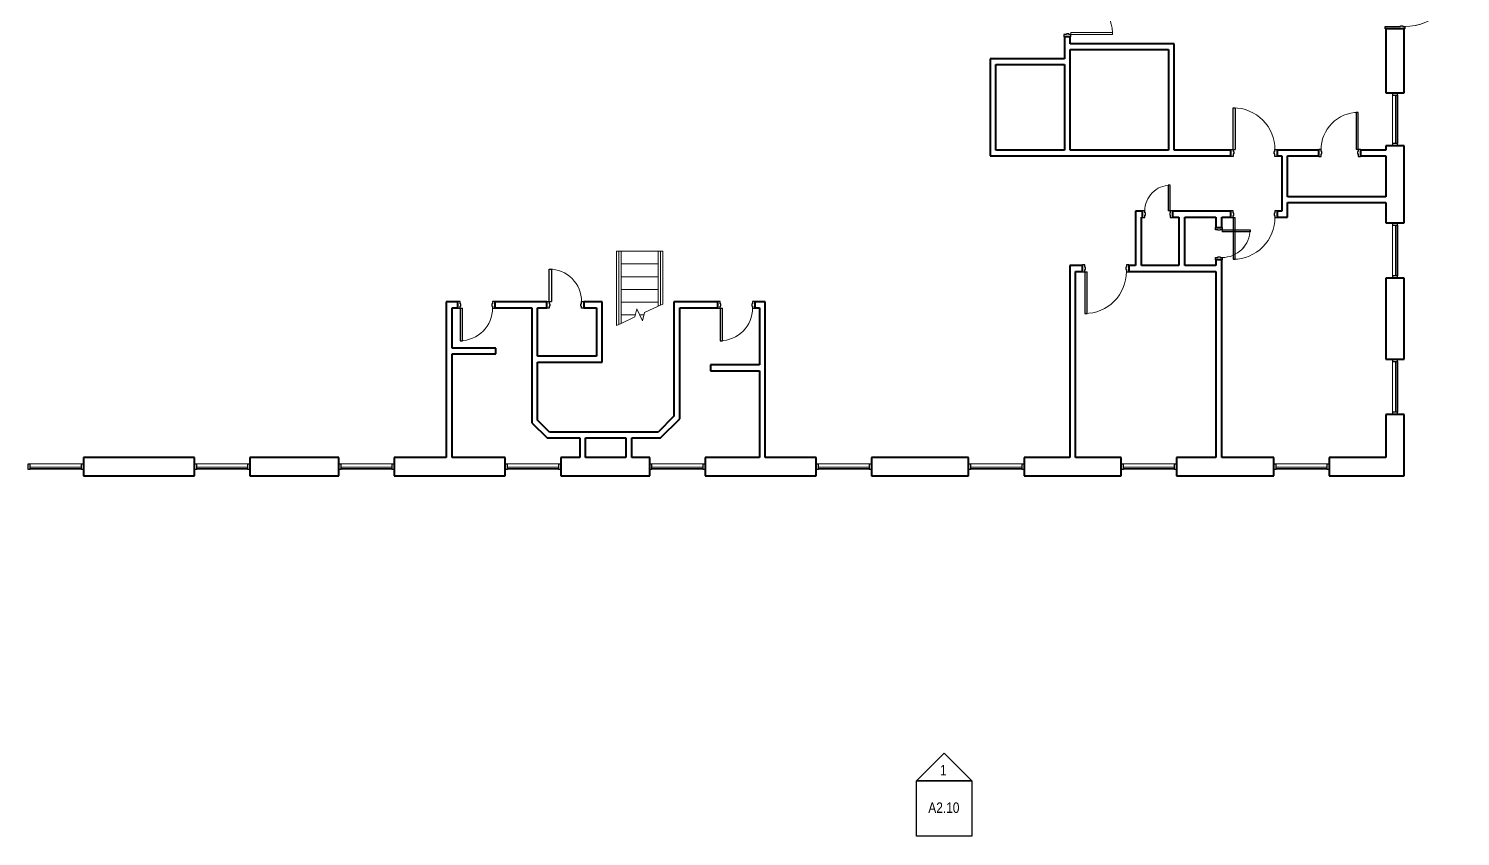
# Model space of a CAD drawing. Header units: inches. Extents: x -853 to 1113, y -1455 to 118.
# Drawn here: x -126 to 1113, y -1455 to -756 of the extents above; entities that cross this region are included whole.
import ezdxf

# ---------------------------------------------------------------- set-up
doc = ezdxf.new("R2010")
doc.units = ezdxf.units.IN
doc.header["$MEASUREMENT"] = 0
for name, color, linetype, lineweight in [('A-DOOR', 31, 'Continuous', 15), ('A-DOOR-FRAM', 31, 'Continuous', 25), ('A-FLOR-HRAL', 11, 'Continuous', 9), ('A-GLAZ-CURT', 52, 'Continuous', 9), ('A-GLAZ-CWMG', 51, 'Continuous', 9), ('A-WALL', 113, 'Continuous', 15), ('G-ANNO-SYMB', 111, 'Continuous', 9), ('I-WALL', 2, 'Continuous', 15), ('S-STRS', 31, 'Continuous', 9), ('S-STRS-MBND', 31, 'Continuous', 9)]:
    doc.layers.add(name, color=color, linetype=linetype, lineweight=lineweight)
doc.styles.add('Arial Narrow', font='ARIALN.TTF', dxfattribs={"height": 9})

# ---------------------------------------------------------------- blocks, each defined once
blk = doc.blocks.new('Door-Single_CE_ - HM Door-2_ HM Frame-5188847-LEVEL 1 - Map Export')
at = {"layer": 'A-DOOR'}
for p, q in [((10.25, -27), (10.25, -3)), ((10.25, -3), (12, -3)), ((12, -3), (12, -27)), ((12, -27), (10.25, -27))]:
    blk.add_line(p, q, dxfattribs=at)
at = {"layer": 'A-DOOR', "lineweight": 25}
for p, q in [((10.25, -27), (10.25, -3)), ((12, -3), (10.25, -3)), ((12, -3), (12, -27)), ((12, -27), (10.25, -27))]:
    blk.add_line(p, q, dxfattribs=at)
at = {"layer": 'A-DOOR', "lineweight": 9}
for start in [179.38763, 179.38763, 179.5, 179.5]:
    blk.add_arc((12, -3), 24, start, 270, dxfattribs=at)
at = {"layer": 'A-DOOR-FRAM'}
for p, q in [((-14, 3), (-12, 3)), ((-14, -3), (-14, 3)), ((-12, 3), (-12, 0.75)), ((-12, 0.75), (-11.5, 0.75)), ((-11.5, 0.75), (-11.5, -1.25)), ((11.5, 0.75), (12, 0.75)), ((11.5, -1.25), (11.5, 0.75)), ((12, 3), (14, 3)), ((12, 0.75), (12, 3)), ((14, 3), (14, -3)), ((-12, -3), (-14, -3)), ((-12, -1.25), (-12, -3)), ((-11.5, -1.25), (-12, -1.25)), ((12, -1.25), (11.5, -1.25)), ((12, -3), (12, -1.25)), ((14, -3), (12, -3))]:
    blk.add_line(p, q, dxfattribs=at)
blk = doc.blocks.new('Door-Single_CE_ - HM Door-2_ HM Frame-5188851-LEVEL 1 - Map Export')
at = {"layer": 'A-DOOR'}
for p, q in [((18, 39), (16.25, 39)), ((16.25, 39), (16.25, 3)), ((18, 3), (18, 39)), ((16.25, 3), (18, 3))]:
    blk.add_line(p, q, dxfattribs=at)
at = {"layer": 'A-DOOR', "lineweight": 25}
for p, q in [((18, 39), (16.25, 39)), ((16.25, 39), (16.25, 3)), ((18, 3), (18, 39)), ((18, 3), (16.25, 3))]:
    blk.add_line(p, q, dxfattribs=at)
at = {"layer": 'A-DOOR', "lineweight": 9}
blk.add_arc((18, 3), 36, 90, 180.5, dxfattribs=at)
blk.add_arc((18, 3), 36, 90, 180.5, dxfattribs=at)
blk.add_arc((18, 3), 36, 90, 180.5, dxfattribs=at)
blk.add_arc((18, 3), 36, 90, 180.5, dxfattribs=at)
at = {"layer": 'A-DOOR-FRAM'}
for p, q in [((-18, 3), (-20, 3)), ((-20, 3), (-20, -3)), ((-18, 1.25), (-18, 3)), ((-17.5, 1.25), (-18, 1.25)), ((-17.5, -0.75), (-17.5, 1.25)), ((18, 1.25), (17.5, 1.25)), ((17.5, 1.25), (17.5, -0.75)), ((20, 3), (18, 3)), ((18, 3), (18, 1.25)), ((20, -3), (20, 3)), ((-20, -3), (-18, -3)), ((-18, -3), (-18, -0.75)), ((-18, -0.75), (-17.5, -0.75)), ((17.5, -0.75), (18, -0.75)), ((18, -0.75), (18, -3)), ((18, -3), (20, -3))]:
    blk.add_line(p, q, dxfattribs=at)
blk = doc.blocks.new('Door-Single_CE_ - WD Door-2_ HM Frame-5188887-LEVEL 1 - Map Export')
at = {"layer": 'A-DOOR'}
for p, q in [((14, 31), (12, 31)), ((12, 31), (12, 3)), ((14, 3), (14, 31)), ((12, 3), (14, 3))]:
    blk.add_line(p, q, dxfattribs=at)
at = {"layer": 'A-DOOR', "lineweight": 25}
for p, q in [((14, 31), (12, 31)), ((12, 31), (12, 3)), ((14, 3), (14, 31)), ((14, 3), (12, 3))]:
    blk.add_line(p, q, dxfattribs=at)
at = {"layer": 'A-DOOR', "lineweight": 9}
for end in [180.5, 180.5, 180.5669, 180.5669]:
    blk.add_arc((14, 3), 28, 90, end, dxfattribs=at)
at = {"layer": 'A-DOOR-FRAM'}
for p, q in [((-14, 3), (-16, 3)), ((-16, 3), (-16, -3)), ((-14, 1), (-14, 3)), ((-13.5, 1), (-14, 1)), ((-13.5, -1), (-13.5, 1)), ((14, 1), (13.5, 1)), ((13.5, 1), (13.5, -1)), ((16, 3), (14, 3)), ((14, 3), (14, 1)), ((16, -3), (16, 3)), ((-16, -3), (-14, -3)), ((-14, -3), (-14, -1)), ((-14, -1), (-13.5, -1)), ((13.5, -1), (14, -1)), ((14, -1), (14, -3)), ((14, -3), (16, -3))]:
    blk.add_line(p, q, dxfattribs=at)
blk = doc.blocks.new('Door-Single_CE_ - HM Door-2_ HM Frame-5188852-LEVEL 1 - Map Export')
at = {"layer": 'A-DOOR'}
for p, q in [((16, 35), (14.25, 35)), ((14.25, 35), (14.25, 3)), ((16, 3), (16, 35)), ((14.25, 3), (16, 3))]:
    blk.add_line(p, q, dxfattribs=at)
at = {"layer": 'A-DOOR', "lineweight": 25}
for p, q in [((16, 35), (14.25, 35)), ((14.25, 35), (14.25, 3)), ((16, 3), (16, 35)), ((16, 3), (14.25, 3))]:
    blk.add_line(p, q, dxfattribs=at)
at = {"layer": 'A-DOOR', "lineweight": 9}
for end in [180.5, 180.5, 180.53033, 180.53033]:
    blk.add_arc((16, 3), 32, 90, end, dxfattribs=at)
at = {"layer": 'A-DOOR-FRAM'}
for p, q in [((-16, 3), (-18, 3)), ((-18, 3), (-18, -3)), ((-16, 1.25), (-16, 3)), ((-15.5, 1.25), (-16, 1.25)), ((-15.5, -0.75), (-15.5, 1.25)), ((16, 1.25), (15.5, 1.25)), ((15.5, 1.25), (15.5, -0.75)), ((18, 3), (16, 3)), ((16, 3), (16, 1.25)), ((18, -3), (18, 3)), ((-18, -3), (-16, -3)), ((-16, -3), (-16, -0.75)), ((-16, -0.75), (-15.5, -0.75)), ((15.5, -0.75), (16, -0.75)), ((16, -0.75), (16, -3)), ((16, -3), (18, -3))]:
    blk.add_line(p, q, dxfattribs=at)
blk = doc.blocks.new('Door-Single_CE_ - HM Door-2_ HM Frame-5188854-LEVEL 1 - Map Export')
at = {"layer": 'A-DOOR'}
for p, q in [((16.25, -39), (16.25, -3)), ((16.25, -3), (18, -3)), ((18, -3), (18, -39)), ((18, -39), (16.25, -39))]:
    blk.add_line(p, q, dxfattribs=at)
at = {"layer": 'A-DOOR', "lineweight": 25}
for p, q in [((16.25, -39), (16.25, -3)), ((18, -3), (16.25, -3)), ((18, -3), (18, -39)), ((18, -39), (16.25, -39))]:
    blk.add_line(p, q, dxfattribs=at)
at = {"layer": 'A-DOOR', "lineweight": 9}
blk.add_arc((18, -3), 36, 179.5, 270, dxfattribs=at)
blk.add_arc((18, -3), 36, 179.5, 270, dxfattribs=at)
blk.add_arc((18, -3), 36, 179.5, 270, dxfattribs=at)
blk.add_arc((18, -3), 36, 179.5, 270, dxfattribs=at)
at = {"layer": 'A-DOOR-FRAM'}
for p, q in [((-20, 3), (-18, 3)), ((-20, -3), (-20, 3)), ((-18, 3), (-18, 0.75)), ((-18, 0.75), (-17.5, 0.75)), ((-17.5, 0.75), (-17.5, -1.25)), ((17.5, 0.75), (18, 0.75)), ((17.5, -1.25), (17.5, 0.75)), ((18, 3), (20, 3)), ((18, 0.75), (18, 3)), ((20, 3), (20, -3)), ((-18, -3), (-20, -3)), ((-18, -1.25), (-18, -3)), ((-17.5, -1.25), (-18, -1.25)), ((18, -1.25), (17.5, -1.25)), ((18, -3), (18, -1.25)), ((20, -3), (18, -3))]:
    blk.add_line(p, q, dxfattribs=at)
blk = doc.blocks.new('Door-Single_CE_ - HM Door-2_ HM Frame-5188843-LEVEL 1 - Map Export')
at = {"layer": 'A-DOOR'}
for p, q in [((22.25, -56.5), (22.25, -8.5)), ((22.25, -8.5), (24, -8.5)), ((24, -8.5), (24, -56.5)), ((24, -56.5), (22.25, -56.5))]:
    blk.add_line(p, q, dxfattribs=at)
at = {"layer": 'A-DOOR', "lineweight": 25}
for p, q in [((22.25, -56.5), (22.25, -8.5)), ((24, -8.5), (22.25, -8.5)), ((24, -8.5), (24, -56.5)), ((24, -56.5), (22.25, -56.5))]:
    blk.add_line(p, q, dxfattribs=at)
at = {"layer": 'A-DOOR', "lineweight": 9}
for start in [179.5, 179.5, 179.56699, 179.56699]:
    blk.add_arc((24, -8.5), 48, start, 270, dxfattribs=at)
at = {"layer": 'A-DOOR-FRAM'}
for p, q in [((-26, 8.5), (-24, 8.5)), ((-26, -8.5), (-26, 8.5)), ((-24, 8.5), (-24, -4.75)), ((24, 8.5), (26, 8.5)), ((24, -4.75), (24, 8.5)), ((26, 8.5), (26, -8.5)), ((-24, -8.5), (-26, -8.5)), ((-24, -4.75), (-23.5, -4.75)), ((-24, -6.75), (-24, -8.5)), ((-23.5, -6.75), (-24, -6.75)), ((-23.5, -4.75), (-23.5, -6.75)), ((23.5, -4.75), (24, -4.75)), ((23.5, -6.75), (23.5, -4.75)), ((24, -6.75), (23.5, -6.75)), ((24, -8.5), (24, -6.75)), ((26, -8.5), (24, -8.5))]:
    blk.add_line(p, q, dxfattribs=at)
blk = doc.blocks.new('Railing - Railing-5128980-LEVEL 1 - Map Export')
at = {"layer": 'A-FLOR-HRAL'}
for p, q in [((384.8, -948.4), (386.8, -948.4)), ((384.8, -948.4), (384.8, -1011.8)), ((386.8, -948.4), (386.8, -1010.9)), ((384.8, -1011.8), (386.8, -1010.9))]:
    blk.add_line(p, q, dxfattribs=at)
blk = doc.blocks.new('Railing - Railing-5128984-LEVEL 1 - Map Export')
at = {"layer": 'A-FLOR-HRAL'}
for p, q in [((418.8, -948.4), (420.8, -948.4)), ((418.8, -948.4), (418.8, -996)), ((420.8, -948.4), (420.8, -995)), ((418.8, -996), (420.8, -995))]:
    blk.add_line(p, q, dxfattribs=at)
blk = doc.blocks.new('System Panel - zGlazed-5138537-LEVEL 1 - Map Export')
at = {"layer": 'A-GLAZ-CURT', "lineweight": 15}
for p, q in [((22, 1.5), (-22, 1.5)), ((-22, 1.5), (-22, 0.5)), ((-22, 0.5), (22, 0.5)), ((22, 0.5), (22, 1.5))]:
    blk.add_line(p, q, dxfattribs=at)
blk = doc.blocks.new('Rectangular Mullion - 4 1_2_ x 2_ Rectangular_CE_-5138536-LEVEL 1 - Map Export')
at = {"layer": 'A-GLAZ-CWMG'}
for p, q in [((953.5, -1132.5), (997.5, -1132.5)), ((953.5, -1137), (997.5, -1137))]:
    blk.add_line(p, q, dxfattribs=at)
blk = doc.blocks.new('Rectangular Mullion - 4 1_2_ x 2_ Rectangular_CE_-5138501-LEVEL 1 - Map Export')
at = {"layer": 'A-GLAZ-CWMG', "lineweight": 25}
for p, q in [((-2, 2.25), (0, 2.25)), ((-2, -2.25), (-2, 2.25)), ((0, 2.25), (0, -2.25)), ((0, -2.25), (-2, -2.25))]:
    blk.add_line(p, q, dxfattribs=at)
blk = doc.blocks.new('Rectangular Mullion - 4 1_2_ x 2_ Rectangular_CE_-5138502-LEVEL 1 - Map Export')
at = {"layer": 'A-GLAZ-CWMG', "lineweight": 25}
for p, q in [((0, 2.25), (-2, 2.25)), ((-2, 2.25), (-2, -2.25)), ((0, -2.25), (0, 2.25)), ((-2, -2.25), (0, -2.25))]:
    blk.add_line(p, q, dxfattribs=at)
blk = doc.blocks.new('System Panel - zGlazed-5145869-LEVEL 1 - Map Export')
at = {"layer": 'A-GLAZ-CURT', "lineweight": 15}
for p, q in [((21, 1.5), (-21, 1.5)), ((-21, 1.5), (-21, 0.5)), ((-21, 0.5), (21, 0.5)), ((21, 0.5), (21, 1.5))]:
    blk.add_line(p, q, dxfattribs=at)
blk = doc.blocks.new('Rectangular Mullion - 4 1_2_ x 2_ Rectangular_CE_-5145868-LEVEL 1 - Map Export')
at = {"layer": 'A-GLAZ-CWMG'}
for p, q in [((1054.3, -855.3), (1054.3, -813.3)), ((1058.8, -855.3), (1058.8, -813.3))]:
    blk.add_line(p, q, dxfattribs=at)
blk = doc.blocks.new('Door-Single_CE_ - WD Door-2_ HM Frame-5188889-LEVEL 1 - Map Export')
at = {"layer": 'A-DOOR'}
for p, q in [((12, -31), (12, -3)), ((12, -3), (14, -3)), ((14, -3), (14, -31)), ((14, -31), (12, -31))]:
    blk.add_line(p, q, dxfattribs=at)
at = {"layer": 'A-DOOR', "lineweight": 25}
for p, q in [((12, -31), (12, -3)), ((14, -3), (12, -3)), ((14, -3), (14, -31)), ((14, -31), (12, -31))]:
    blk.add_line(p, q, dxfattribs=at)
at = {"layer": 'A-DOOR', "lineweight": 9}
for start in [179.4331, 179.4331, 179.5, 179.5]:
    blk.add_arc((14, -3), 28, start, 270, dxfattribs=at)
at = {"layer": 'A-DOOR-FRAM'}
for p, q in [((-16, 3), (-14, 3)), ((-16, -3), (-16, 3)), ((-14, 3), (-14, 1)), ((-14, 1), (-13.5, 1)), ((-13.5, 1), (-13.5, -1)), ((13.5, 1), (14, 1)), ((13.5, -1), (13.5, 1)), ((14, 3), (16, 3)), ((14, 1), (14, 3)), ((16, 3), (16, -3)), ((-14, -3), (-16, -3)), ((-14, -1), (-14, -3)), ((-13.5, -1), (-14, -1)), ((14, -1), (13.5, -1)), ((14, -3), (14, -1)), ((16, -3), (14, -3))]:
    blk.add_line(p, q, dxfattribs=at)
blk = doc.blocks.new('Door-Single_CE_ - HM Door-2_ HM Frame-5188849-LEVEL 1 - Map Export')
at = {"layer": 'A-DOOR'}
for p, q in [((11, 25), (9.25, 25)), ((9.25, 25), (9.25, 3)), ((11, 3), (11, 25)), ((9.25, 3), (11, 3))]:
    blk.add_line(p, q, dxfattribs=at)
at = {"layer": 'A-DOOR', "lineweight": 25}
for p, q in [((11, 25), (9.25, 25)), ((9.25, 25), (9.25, 3)), ((11, 3), (11, 25)), ((11, 3), (9.25, 3))]:
    blk.add_line(p, q, dxfattribs=at)
at = {"layer": 'A-DOOR', "lineweight": 9}
for end in [180.5, 180.5, 180.6396, 180.6396]:
    blk.add_arc((11, 3), 22, 90, end, dxfattribs=at)
at = {"layer": 'A-DOOR-FRAM'}
for p, q in [((-11, 3), (-13, 3)), ((-13, 3), (-13, -3)), ((-11, 1.25), (-11, 3)), ((-10.5, 1.25), (-11, 1.25)), ((-10.5, -0.75), (-10.5, 1.25)), ((11, 1.25), (10.5, 1.25)), ((10.5, 1.25), (10.5, -0.75)), ((13, 3), (11, 3)), ((11, 3), (11, 1.25)), ((13, -3), (13, 3)), ((-13, -3), (-11, -3)), ((-11, -3), (-11, -0.75)), ((-11, -0.75), (-10.5, -0.75)), ((10.5, -0.75), (11, -0.75)), ((11, -0.75), (11, -3)), ((11, -3), (13, -3))]:
    blk.add_line(p, q, dxfattribs=at)
blk = doc.blocks.new('Door-Single_CE_ - WD Door-2_ HM Frame-5188886-LEVEL 1 - Map Export')
at = {"layer": 'A-DOOR'}
for p, q in [((18, 39), (16, 39)), ((16, 39), (16, 3)), ((18, 3), (18, 39)), ((16, 3), (18, 3))]:
    blk.add_line(p, q, dxfattribs=at)
at = {"layer": 'A-DOOR', "lineweight": 25}
for p, q in [((18, 39), (16, 39)), ((16, 39), (16, 3)), ((18, 3), (18, 39)), ((18, 3), (16, 3))]:
    blk.add_line(p, q, dxfattribs=at)
at = {"layer": 'A-DOOR', "lineweight": 9}
blk.add_arc((18, 3), 36, 90, 180.5, dxfattribs=at)
blk.add_arc((18, 3), 36, 90, 180.5, dxfattribs=at)
blk.add_arc((18, 3), 36, 90, 180.5, dxfattribs=at)
blk.add_arc((18, 3), 36, 90, 180.5, dxfattribs=at)
at = {"layer": 'A-DOOR-FRAM'}
for p, q in [((-18, 3), (-20, 3)), ((-20, 3), (-20, -3)), ((-18, 1), (-18, 3)), ((-17.5, 1), (-18, 1)), ((-17.5, -1), (-17.5, 1)), ((18, 1), (17.5, 1)), ((17.5, 1), (17.5, -1)), ((20, 3), (18, 3)), ((18, 3), (18, 1)), ((20, -3), (20, 3)), ((-20, -3), (-18, -3)), ((-18, -3), (-18, -1)), ((-18, -1), (-17.5, -1)), ((17.5, -1), (18, -1)), ((18, -1), (18, -3)), ((18, -3), (20, -3))]:
    blk.add_line(p, q, dxfattribs=at)
blk = doc.blocks.new('Door-Double_CE_ - WD Door-2_ WD Frame-5165228-LEVEL 1 - Map Export')
at = {"layer": 'A-DOOR'}
for p, q in [((-34.25, 39), (-36, 39)), ((-36, 39), (-36, 3)), ((-34.25, 3), (-34.25, 39)), ((36, 39), (34.25, 39)), ((34.25, 39), (34.25, 3)), ((36, 3), (36, 39)), ((-36, 3), (-34.25, 3)), ((34.25, 3), (36, 3))]:
    blk.add_line(p, q, dxfattribs=at)
at = {"layer": 'A-DOOR', "lineweight": 9}
for centre, start, end in [((-36, 3), 359.5, 87.20673), ((36, 3), 92.78435, 180.5)]:
    blk.add_arc(centre, 36, start, end, dxfattribs=at)
at = {"layer": 'A-DOOR-FRAM'}
for p, q in [((-36, 3), (-38, 3)), ((-38, 3), (-38, -3)), ((-36, 1.25), (-36, 3)), ((-35.5, 1.25), (-36, 1.25)), ((-35.5, -0.75), (-35.5, 1.25)), ((36, 1.25), (35.5, 1.25)), ((35.5, 1.25), (35.5, -0.75)), ((38, 3), (36, 3)), ((36, 3), (36, 1.25)), ((38, -3), (38, 3)), ((-38, -3), (-36, -3)), ((-36, -3), (-36, -0.75)), ((-36, -0.75), (-35.5, -0.75)), ((35.5, -0.75), (36, -0.75)), ((36, -0.75), (36, -3)), ((36, -3), (38, -3))]:
    blk.add_line(p, q, dxfattribs=at)
blk = doc.blocks.new('Elevation - Detail Number_CE_-134675-LEVEL 1 - Map Export')
at = {"layer": 'G-ANNO-SYMB', "lineweight": 25}
for p, q in [((-0.25, -0.25), (-0.25, 0.25)), ((-0.25, 0.25), (0.25, 0.25)), ((0.25, 0.25), (0.25, -0.25)), ((0.25, -0.25), (-0.25, -0.25))]:
    blk.add_line(p, q, dxfattribs=at)
blk = doc.blocks.new('Elevation - Detail Number_CE_-46063-LEVEL 1 - Map Export')
at = {"layer": 'G-ANNO-SYMB', "lineweight": 25}
for p, q in [((0, 0.25), (-0.25, 0)), ((0.25, 0), (0, 0.25)), ((-0.25, 0), (0.25, 0))]:
    blk.add_line(p, q, dxfattribs=at)

msp = doc.modelspace()

# ---------------------------------------------------------------- linework, layer by layer
at = {"layer": 'A-WALL', "lineweight": 40}
for p, q in [((1048.5, -755.8), (1048.5, -811.3)), ((1064.5, -755.8), (1048.5, -755.8)), ((1064.5, -811.3), (1064.5, -755.8)), ((1048.5, -811.3), (1064.5, -811.3)), ((1048.5, -857.3), (1048.5, -860.8)), ((1064.5, -857.3), (1048.5, -857.3)), ((1048.5, -865.8), (1048.5, -901.3)), ((1064.5, -923.8), (1064.5, -857.3)), ((1048.5, -906.3), (1048.5, -923.8)), ((1048.5, -923.8), (1064.5, -923.8)), ((1048.5, -971.8), (1048.5, -1041.8)), ((1064.5, -971.8), (1048.5, -971.8)), ((1064.5, -1041.8), (1064.5, -971.8)), ((1048.5, -1041.8), (1064.5, -1041.8)), ((1048.5, -1089.8), (1048.5, -1126.8)), ((1064.5, -1089.8), (1048.5, -1089.8)), ((1064.5, -1142.8), (1064.5, -1089.8)), ((17.5, -1126.8), (-78.5, -1126.8)), ((-78.5, -1126.8), (-78.5, -1142.8)), ((17.5, -1142.8), (17.5, -1126.8)), ((142.5, -1126.8), (65.5, -1126.8)), ((65.5, -1126.8), (65.5, -1142.8)), ((142.5, -1142.8), (142.5, -1126.8)), ((235.5, -1126.8), (190.5, -1126.8)), ((190.5, -1126.8), (190.5, -1142.8)), ((286.5, -1126.8), (240.5, -1126.8)), ((286.5, -1142.8), (286.5, -1126.8)), ((351, -1126.8), (334.5, -1126.8)), ((334.5, -1126.8), (334.5, -1142.8)), ((391, -1126.8), (356, -1126.8)), ((411.5, -1126.8), (396, -1126.8)), ((411.5, -1142.8), (411.5, -1126.8)), ((506.5, -1126.8), (459.5, -1126.8)), ((459.5, -1126.8), (459.5, -1142.8)), ((555.5, -1126.8), (511.5, -1126.8)), ((555.5, -1142.8), (555.5, -1126.8)), ((687.5, -1126.8), (603.5, -1126.8)), ((603.5, -1126.8), (603.5, -1142.8)), ((687.5, -1142.8), (687.5, -1126.8)), ((775, -1126.8), (735.5, -1126.8)), ((735.5, -1126.8), (735.5, -1142.8)), ((819.5, -1126.8), (780, -1126.8)), ((819.5, -1142.8), (819.5, -1126.8)), ((901.5, -1126.8), (867.5, -1126.8)), ((867.5, -1126.8), (867.5, -1142.8)), ((951.5, -1126.8), (906.5, -1126.8)), ((951.5, -1142.8), (951.5, -1126.8)), ((1048.5, -1126.8), (999.5, -1126.8)), ((999.5, -1126.8), (999.5, -1142.8)), ((-78.5, -1142.8), (17.5, -1142.8)), ((65.5, -1142.8), (142.5, -1142.8)), ((190.5, -1142.8), (286.5, -1142.8)), ((334.5, -1142.8), (411.5, -1142.8)), ((459.5, -1142.8), (555.5, -1142.8)), ((603.5, -1142.8), (687.5, -1142.8)), ((735.5, -1142.8), (819.5, -1142.8)), ((867.5, -1142.8), (951.5, -1142.8)), ((999.5, -1142.8), (1064.5, -1142.8))]:
    msp.add_line(p, q, dxfattribs=at)
at = {"layer": 'I-WALL', "lineweight": 40}
for p, q in [((775.5, -762.8), (770.5, -762.8)), ((770.5, -762.8), (770.5, -781.8)), ((775.5, -768.8), (775.5, -762.8)), ((865.5, -768.8), (775.5, -768.8)), ((775.5, -860.8), (775.5, -773.8)), ((775.5, -773.8), (860.5, -773.8)), ((860.5, -773.8), (860.5, -860.8)), ((865.5, -860.8), (865.5, -768.8)), ((706, -781.8), (706, -865.8)), ((770.5, -781.8), (706, -781.8)), ((711, -860.8), (711, -786.8)), ((711, -786.8), (770.5, -786.8)), ((770.5, -786.8), (770.5, -860.8)), ((706, -865.8), (914.5, -865.8)), ((770.5, -860.8), (711, -860.8)), ((860.5, -860.8), (775.5, -860.8)), ((914.5, -860.8), (865.5, -860.8)), ((914.5, -865.8), (914.5, -860.8)), ((990.5, -860.8), (954.5, -860.8)), ((954.5, -860.8), (954.5, -865.8)), ((954.5, -865.8), (958.5, -865.8)), ((958.5, -865.8), (958.5, -913.8)), ((963.5, -901.3), (963.5, -865.8)), ((963.5, -865.8), (990.5, -865.8)), ((990.5, -865.8), (990.5, -860.8)), ((1048.5, -860.8), (1026.5, -860.8)), ((1026.5, -860.8), (1026.5, -865.8)), ((1026.5, -865.8), (1048.5, -865.8)), ((1048.5, -901.3), (963.5, -901.3)), ((838, -913.8), (832, -913.8)), ((832, -913.8), (832, -960.8)), ((838, -918.8), (838, -913.8)), ((914.5, -913.8), (864, -913.8)), ((864, -913.8), (864, -918.8)), ((914.5, -918.8), (914.5, -913.8)), ((958.5, -913.8), (954.5, -913.8)), ((954.5, -913.8), (954.5, -918.8)), ((963.5, -918.8), (963.5, -906.3)), ((963.5, -906.3), (1048.5, -906.3)), ((837, -918.8), (838, -918.8)), ((837, -960.8), (837, -918.8)), ((864, -918.8), (869.5, -918.8)), ((869.5, -918.8), (869.5, -960.8)), ((874.5, -918.8), (901.5, -918.8)), ((874.5, -960.8), (874.5, -918.8)), ((901.5, -918.8), (901.5, -927.8)), ((901.5, -927.8), (906.5, -927.8)), ((906.5, -927.8), (906.5, -918.8)), ((906.5, -918.8), (914.5, -918.8)), ((954.5, -918.8), (963.5, -918.8)), ((775, -960.8), (775, -1126.8)), ((786, -960.8), (775, -960.8)), ((780, -1126.8), (780, -965.8)), ((780, -965.8), (786, -965.8)), ((786, -965.8), (786, -960.8)), ((832, -960.8), (826, -960.8)), ((826, -960.8), (826, -965.8)), ((826, -965.8), (901.5, -965.8)), ((869.5, -960.8), (837, -960.8)), ((901.5, -960.8), (874.5, -960.8)), ((906.5, -955.8), (901.5, -955.8)), ((901.5, -955.8), (901.5, -960.8)), ((901.5, -965.8), (901.5, -1126.8)), ((906.5, -1126.8), (906.5, -955.8)), ((245.5, -992.3), (235.5, -992.3)), ((235.5, -992.3), (235.5, -1126.8)), ((240.5, -997.3), (245.5, -997.3)), ((240.5, -1032.3), (240.5, -997.3)), ((245.5, -997.3), (245.5, -992.3)), ((322.5, -992.3), (277.5, -992.3)), ((277.5, -992.3), (277.5, -997.3)), ((277.5, -997.3), (309.5, -997.3)), ((309.5, -997.3), (309.5, -1096.8)), ((314.5, -1039.3), (314.5, -997.3)), ((314.5, -997.3), (322.5, -997.3)), ((322.5, -997.3), (322.5, -992.3)), ((370.5, -992.3), (354.5, -992.3)), ((354.5, -992.3), (354.5, -997.3)), ((354.5, -997.3), (365.5, -997.3)), ((365.5, -997.3), (365.5, -1039.3)), ((370.5, -1044.3), (370.5, -992.3)), ((470.5, -992.3), (432.5, -992.3)), ((432.5, -992.3), (432.5, -1091.2)), ((437.5, -997.3), (470.5, -997.3)), ((437.5, -1093.3), (437.5, -997.3)), ((470.5, -997.3), (470.5, -992.3)), ((511.5, -992.3), (502.5, -992.3)), ((502.5, -992.3), (502.5, -997.3)), ((502.5, -997.3), (506.5, -997.3)), ((506.5, -997.3), (506.5, -1046.8)), ((511.5, -1126.8), (511.5, -992.3)), ((278.5, -1032.3), (240.5, -1032.3)), ((240.5, -1126.8), (240.5, -1037.3)), ((240.5, -1037.3), (278.5, -1037.3)), ((278.5, -1037.3), (278.5, -1032.3)), ((365.5, -1039.3), (314.5, -1039.3)), ((314.5, -1094.7), (314.5, -1044.3)), ((314.5, -1044.3), (370.5, -1044.3)), ((506.5, -1046.8), (464, -1046.8)), ((464, -1046.8), (464, -1051.8)), ((464, -1051.8), (506.5, -1051.8)), ((506.5, -1051.8), (506.5, -1126.8)), ((309.5, -1096.8), (322.7, -1110)), ((324.8, -1105), (314.5, -1094.7)), ((432.5, -1091.2), (418.7, -1105)), ((420.8, -1110), (437.5, -1093.3)), ((322.7, -1110), (351, -1110)), ((418.7, -1105), (324.8, -1105)), ((351, -1110), (351, -1126.8)), ((356, -1110), (391, -1110)), ((356, -1126.8), (356, -1110)), ((391, -1110), (391, -1126.8)), ((396, -1110), (420.8, -1110)), ((396, -1126.8), (396, -1110))]:
    msp.add_line(p, q, dxfattribs=at)
at = {"layer": 'S-STRS'}
for p, q in [((384.8, -948.4), (382.8, -948.4)), ((382.8, -948.4), (382.8, -1012.8)), ((418.8, -948.4), (386.8, -948.4)), ((422.8, -948.4), (420.8, -948.4)), ((422.8, -948.4), (422.8, -994.1)), ((418.8, -959.4), (386.8, -959.4)), ((418.8, -970.4), (386.8, -970.4)), ((418.8, -981.4), (386.8, -981.4)), ((418.8, -992.4), (386.8, -992.4)), ((399.2, -1003.4), (386.8, -1003.4)), ((406.4, -1003.4), (402.8, -1003.4))]:
    msp.add_line(p, q, dxfattribs=at)
at = {"layer": 'S-STRS-MBND'}
for p, q in [((398.7, -1005.3), (400.4, -998.3)), ((400.4, -998.3), (405.2, -1008.5)), ((405.2, -1008.5), (406.9, -1001.5)), ((406.9, -1001.5), (418.8, -996)), ((420.8, -995), (422.8, -994.1)), ((382.8, -1012.8), (384.8, -1011.8)), ((386.8, -1010.9), (398.7, -1005.3))]:
    msp.add_line(p, q, dxfattribs=at)

# ---------------------------------------------------------------- block references
at = {"layer": 'A-DOOR', "rotation": 269.9999999999997}
msp.add_blockref('Door-Double_CE_ - WD Door-2_ WD Frame-5165228-LEVEL 1 - Map Export', (773, -724.8), dxfattribs=at)
at = {"layer": 'A-DOOR', "lineweight": 9}
for name, p, rotation in [('Door-Single_CE_ - HM Door-2_ HM Frame-5188843-LEVEL 1 - Map Export', (1056.5, -729.8), 89.99999999999982), ('Door-Single_CE_ - HM Door-2_ HM Frame-5188854-LEVEL 1 - Map Export', (934.5, -863.3), 180), ('Door-Single_CE_ - HM Door-2_ HM Frame-5188851-LEVEL 1 - Map Export', (934.5, -916.3), 180), ('Door-Single_CE_ - HM Door-2_ HM Frame-5188847-LEVEL 1 - Map Export', (904, -941.8), 89.99999999999972), ('Door-Single_CE_ - WD Door-2_ HM Frame-5188889-LEVEL 1 - Map Export', (338.5, -994.8), 180), ('Door-Single_CE_ - WD Door-2_ HM Frame-5188886-LEVEL 1 - Map Export', (806, -963.3), 180), ('Door-Single_CE_ - WD Door-2_ HM Frame-5188887-LEVEL 1 - Map Export', (261.5, -994.8), 180), ('Door-Single_CE_ - WD Door-2_ HM Frame-5188887-LEVEL 1 - Map Export', (486.5, -994.8), 180)]:
    msp.add_blockref(name, p, dxfattribs=dict(at, rotation=rotation))
for name, p in [('Door-Single_CE_ - HM Door-2_ HM Frame-5188852-LEVEL 1 - Map Export', (1008.5, -863.3)), ('Door-Single_CE_ - HM Door-2_ HM Frame-5188849-LEVEL 1 - Map Export', (851, -916.3))]:
    msp.add_blockref(name, p, dxfattribs=at)
at = {"layer": 'A-FLOR-HRAL'}
for name in ['Railing - Railing-5128980-LEVEL 1 - Map Export', 'Railing - Railing-5128984-LEVEL 1 - Map Export']:
    msp.add_blockref(name, (0, 0), dxfattribs=at)
at = {"layer": 'A-GLAZ-CURT'}
for name, p, rotation in [('System Panel - zGlazed-5145869-LEVEL 1 - Map Export', (1056.5, -834.3), 269.9999999999998), ('System Panel - zGlazed-5138537-LEVEL 1 - Map Export', (1056.5, -947.8), 269.9999999999998), ('System Panel - zGlazed-5138537-LEVEL 1 - Map Export', (1056.5, -1065.8), 269.9999999999998), ('System Panel - zGlazed-5138537-LEVEL 1 - Map Export', (-102.5, -1134.8), 180), ('System Panel - zGlazed-5138537-LEVEL 1 - Map Export', (41.5, -1134.8), 180), ('System Panel - zGlazed-5138537-LEVEL 1 - Map Export', (166.5, -1134.8), 180), ('System Panel - zGlazed-5138537-LEVEL 1 - Map Export', (310.5, -1134.8), 180), ('System Panel - zGlazed-5138537-LEVEL 1 - Map Export', (435.5, -1134.8), 180), ('System Panel - zGlazed-5138537-LEVEL 1 - Map Export', (579.5, -1134.8), 180), ('System Panel - zGlazed-5138537-LEVEL 1 - Map Export', (711.5, -1134.8), 180), ('System Panel - zGlazed-5138537-LEVEL 1 - Map Export', (843.5, -1134.8), 180), ('System Panel - zGlazed-5138537-LEVEL 1 - Map Export', (975.5, -1134.8), 180)]:
    msp.add_blockref(name, p, dxfattribs=dict(at, rotation=rotation))
at = {"layer": 'A-GLAZ-CWMG'}
for name, p, rotation in [('Rectangular Mullion - 4 1_2_ x 2_ Rectangular_CE_-5138502-LEVEL 1 - Map Export', (1056.5, -811.3), 89.99999999999982), ('Rectangular Mullion - 4 1_2_ x 2_ Rectangular_CE_-5138502-LEVEL 1 - Map Export', (1056.5, -923.8), 89.99999999999982), ('Rectangular Mullion - 4 1_2_ x 2_ Rectangular_CE_-5138536-LEVEL 1 - Map Export', (-78.2, -1923.3), 90), ('Rectangular Mullion - 4 1_2_ x 2_ Rectangular_CE_-5138502-LEVEL 1 - Map Export', (1056.5, -1041.8), 89.99999999999982), ('Rectangular Mullion - 4 1_2_ x 2_ Rectangular_CE_-5138536-LEVEL 1 - Map Export', (-78.2, -2041.3), 90)]:
    msp.add_blockref(name, p, dxfattribs=dict(at, rotation=rotation))
for name, p in [('Rectangular Mullion - 4 1_2_ x 2_ Rectangular_CE_-5145868-LEVEL 1 - Map Export', (0, 0)), ('Rectangular Mullion - 4 1_2_ x 2_ Rectangular_CE_-5138536-LEVEL 1 - Map Export', (-1078, 0)), ('Rectangular Mullion - 4 1_2_ x 2_ Rectangular_CE_-5138502-LEVEL 1 - Map Export', (-78.5, -1134.8)), ('Rectangular Mullion - 4 1_2_ x 2_ Rectangular_CE_-5138536-LEVEL 1 - Map Export', (-934, 0)), ('Rectangular Mullion - 4 1_2_ x 2_ Rectangular_CE_-5138502-LEVEL 1 - Map Export', (65.5, -1134.8)), ('Rectangular Mullion - 4 1_2_ x 2_ Rectangular_CE_-5138536-LEVEL 1 - Map Export', (-809, 0)), ('Rectangular Mullion - 4 1_2_ x 2_ Rectangular_CE_-5138502-LEVEL 1 - Map Export', (190.5, -1134.8)), ('Rectangular Mullion - 4 1_2_ x 2_ Rectangular_CE_-5138536-LEVEL 1 - Map Export', (-665, 0)), ('Rectangular Mullion - 4 1_2_ x 2_ Rectangular_CE_-5138502-LEVEL 1 - Map Export', (334.5, -1134.8)), ('Rectangular Mullion - 4 1_2_ x 2_ Rectangular_CE_-5138536-LEVEL 1 - Map Export', (-540, 0)), ('Rectangular Mullion - 4 1_2_ x 2_ Rectangular_CE_-5138502-LEVEL 1 - Map Export', (459.5, -1134.8)), ('Rectangular Mullion - 4 1_2_ x 2_ Rectangular_CE_-5138536-LEVEL 1 - Map Export', (-396, 0)), ('Rectangular Mullion - 4 1_2_ x 2_ Rectangular_CE_-5138502-LEVEL 1 - Map Export', (603.5, -1134.8)), ('Rectangular Mullion - 4 1_2_ x 2_ Rectangular_CE_-5138536-LEVEL 1 - Map Export', (-264, 0)), ('Rectangular Mullion - 4 1_2_ x 2_ Rectangular_CE_-5138502-LEVEL 1 - Map Export', (735.5, -1134.8)), ('Rectangular Mullion - 4 1_2_ x 2_ Rectangular_CE_-5138536-LEVEL 1 - Map Export', (-132, 0)), ('Rectangular Mullion - 4 1_2_ x 2_ Rectangular_CE_-5138502-LEVEL 1 - Map Export', (867.5, -1134.8)), ('Rectangular Mullion - 4 1_2_ x 2_ Rectangular_CE_-5138536-LEVEL 1 - Map Export', (0, 0)), ('Rectangular Mullion - 4 1_2_ x 2_ Rectangular_CE_-5138502-LEVEL 1 - Map Export', (999.5, -1134.8))]:
    msp.add_blockref(name, p, dxfattribs=at)
at = {"layer": 'A-GLAZ-CWMG', "extrusion": (0, 0, -1), "rotation": 270.0000000000002}
for p in [(-1056.5, -857.3), (-1056.5, -971.8), (-1056.5, -1089.8)]:
    msp.add_blockref('Rectangular Mullion - 4 1_2_ x 2_ Rectangular_CE_-5138501-LEVEL 1 - Map Export', p, dxfattribs=at)
at = {"layer": 'A-GLAZ-CWMG', "extrusion": (0, 0, -1)}
for p in [(126.5, -1134.8), (-17.5, -1134.8), (-142.5, -1134.8), (-286.5, -1134.8), (-411.5, -1134.8), (-555.5, -1134.8), (-687.5, -1134.8), (-819.5, -1134.8), (-951.5, -1134.8)]:
    msp.add_blockref('Rectangular Mullion - 4 1_2_ x 2_ Rectangular_CE_-5138501-LEVEL 1 - Map Export', p, dxfattribs=at)
at = {"layer": 'G-ANNO-SYMB', "lineweight": 25, "extrusion": (0, 0, -1), "xscale": 95.99999999999994, "yscale": 95.99999999999994, "zscale": 95.99999999999994}
msp.add_blockref('Elevation - Detail Number_CE_-46063-LEVEL 1 - Map Export', (-666.4, -1406.7), dxfattribs=at)
at = {"layer": 'G-ANNO-SYMB', "lineweight": 25, "xscale": 95.99999999999994, "yscale": 95.99999999999994, "zscale": 95.99999999999994, "rotation": 180}
msp.add_blockref('Elevation - Detail Number_CE_-134675-LEVEL 1 - Map Export', (666.4, -1430.7), dxfattribs=at)

# ---------------------------------------------------------------- next in the draw order: texts
at = {"layer": 'G-ANNO-SYMB', "char_height": 9, "attachment_point": 1, "style": 'Arial Narrow', "bg_fill": 3, "box_fill_scale": 1.25, "bg_fill_color": 9, "bg_fill_true_color": 13158600, "bg_fill_transparency": 0}
for s, insert, width in [('1', (662.8, -1392.9), 6.969), ('A2.10', (652.6, -1425.4), 33.027)]:
    msp.add_mtext(s, dxfattribs=dict(at, insert=insert, width=width))

doc.saveas('drawing.dxf')
